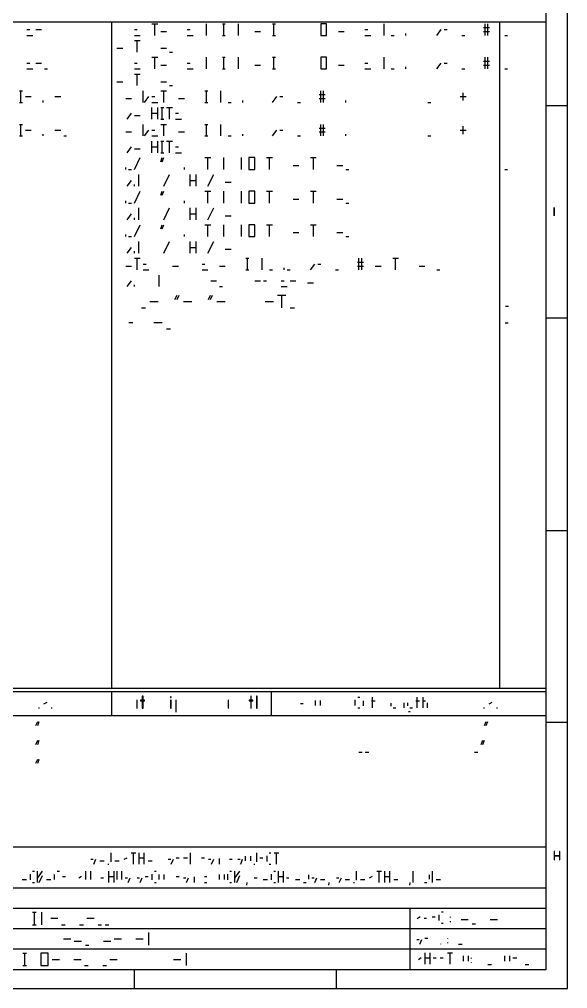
# Model space of a CAD drawing. Header units: millimetres. Extents: x 43 to 1147, y 31 to 811.
# Drawn here: x 903.7 to 1146.6, y 31 to 461 of the extents above; entities that cross this region are included whole.
import ezdxf

# ---------------------------------------------------------------- set-up
doc = ezdxf.new("R2010")
doc.units = ezdxf.units.MM
doc.layers.add('LINES', color=7, linetype='Continuous')
doc.layers.add('RECTANGLES', color=3, linetype='Continuous')

msp = doc.modelspace()

# ---------------------------------------------------------------- linework, layer by layer
at = {"layer": 'LINES'}
for p, q in [((820.36, 459.88), (1137.16, 459.88)), ((907, 456.4), (908.32, 456.4)), ((910.96, 456.4), (913.48, 456.4)), ((944.68, 164.32), (944.68, 459.88)), ((954.64, 456.4), (955.96, 456.4)), ((962.44, 459.04), (965.08, 459.04)), ((963.76, 453.88), (963.76, 459.04)), ((978.04, 456.4), (979.36, 456.4)), ((986.56, 453.88), (986.56, 459.04)), ((993.64, 459.04), (994.96, 459.04)), ((994.36, 453.88), (994.36, 459.04)), ((1000.84, 453.88), (1000.84, 459.04)), ((1015.84, 459.04), (1017.16, 459.04)), ((1016.44, 453.88), (1016.44, 459.04)), ((1056.76, 456.4), (1058.08, 456.4)), ((1065.28, 453.88), (1065.28, 459.04)), ((1088.68, 453.88), (1090.6, 456.4)), ((1091.92, 456.4), (1093.24, 456.4)), ((1109.44, 457.36), (1112.08, 457.36)), ((1110.16, 453.88), (1110.16, 459.04)), ((1111.36, 453.88), (1111.36, 459.04)), ((1116.64, 164.32), (1116.64, 459.88)), ((907, 453.88), (909.64, 453.88)), ((954.64, 453.88), (957.28, 453.88)), ((954.64, 451.6), (957.28, 451.6)), ((955.96, 446.44), (955.96, 451.6)), ((966.4, 455.56), (968.92, 455.56)), ((978.04, 453.88), (980.68, 453.88)), ((993.64, 453.88), (994.96, 453.88)), ((1008.04, 455.56), (1010.56, 455.56)), ((1015.84, 453.88), (1017.16, 453.88)), ((1045.12, 455.56), (1047.64, 455.56)), ((1056.76, 453.88), (1059.4, 453.88)), ((1068.52, 453.88), (1069.84, 453.88)), ((1075, 453.88), (1075, 454.72)), ((1099.72, 453.88), (1101.04, 453.88)), ((1109.44, 455.56), (1112.08, 455.56)), ((1118.8, 453.88), (1120, 453.88)), ((946.84, 448.12), (949.48, 448.12)), ((966.4, 448.12), (968.92, 448.12)), ((962.44, 444.16), (965.08, 444.16)), ((963.76, 439), (963.76, 444.16)), ((970.24, 446.44), (971.56, 446.44)), ((986.56, 439), (986.56, 444.16)), ((993.64, 444.16), (994.96, 444.16)), ((994.36, 439), (994.36, 444.16)), ((1000.84, 439), (1000.84, 444.16)), ((1015.84, 444.16), (1017.16, 444.16)), ((1016.44, 439), (1016.44, 444.16)), ((1065.28, 439), (1065.28, 444.16)), ((1110.16, 439), (1110.16, 444.16)), ((1111.36, 439), (1111.36, 444.16)), ((907, 441.52), (908.32, 441.52)), ((907, 439), (909.64, 439)), ((910.96, 441.52), (913.48, 441.52)), ((914.8, 439), (916.12, 439)), ((954.64, 441.52), (955.96, 441.52)), ((954.64, 439), (957.28, 439)), ((966.4, 440.68), (968.92, 440.68)), ((978.04, 441.52), (979.36, 441.52)), ((978.04, 439), (980.68, 439)), ((993.64, 439), (994.96, 439)), ((1008.04, 440.68), (1010.56, 440.68)), ((1015.84, 439), (1017.16, 439)), ((1045.12, 440.68), (1047.64, 440.68)), ((1056.76, 441.52), (1058.08, 441.52)), ((1056.76, 439), (1059.4, 439)), ((1068.52, 439), (1069.84, 439)), ((1075, 439), (1075, 439.84)), ((1088.68, 439), (1090.6, 441.52)), ((1091.92, 441.52), (1093.24, 441.52)), ((1099.72, 439), (1101.04, 439)), ((1109.44, 442.48), (1112.08, 442.48)), ((1109.44, 440.68), (1112.08, 440.68)), ((1118.8, 439), (1120, 439)), ((954.64, 436.72), (957.28, 436.72)), ((955.96, 431.56), (955.96, 436.72)), ((946.84, 433.24), (949.48, 433.24)), ((966.4, 433.24), (968.92, 433.24)), ((970.24, 431.56), (971.56, 431.56)), ((903.76, 429.28), (905.08, 429.28)), ((904.36, 424.12), (904.36, 429.28)), ((906.4, 426.76), (908.92, 426.76)), ((919.36, 426.76), (922, 426.76)), ((950.8, 425.8), (953.32, 425.8)), ((958.6, 424.12), (958.6, 429.28)), ((959.2, 424.12), (961.12, 426.76)), ((962.44, 426.76), (963.76, 426.76)), ((966.4, 429.28), (968.92, 429.28)), ((967.72, 424.12), (967.72, 429.28)), ((974.2, 425.8), (976.84, 425.8)), ((985.84, 429.28), (987.16, 429.28)), ((986.56, 424.12), (986.56, 429.28)), ((993.04, 424.12), (993.04, 429.28)), ((1015.84, 424.12), (1017.76, 426.76)), ((1019.08, 426.76), (1020.4, 426.76)), ((1036.6, 427.6), (1039.24, 427.6)), ((1036.6, 425.8), (1039.24, 425.8)), ((1037.32, 424.12), (1037.32, 429.28)), ((1038.52, 424.12), (1038.52, 429.28)), ((1099, 426.76), (1101.64, 426.76)), ((1100.32, 424.96), (1100.32, 428.44)), ((903.76, 424.12), (905.08, 424.12)), ((914.2, 424.12), (914.2, 424.96)), ((962.44, 424.12), (965.08, 424.12)), ((962.44, 416.68), (962.44, 421.84)), ((965.08, 416.68), (965.08, 421.84)), ((966.4, 421.84), (967.72, 421.84)), ((967, 416.68), (967, 421.84)), ((968.92, 421.84), (971.56, 421.84)), ((970.24, 416.68), (970.24, 421.84)), ((985.84, 424.12), (987.16, 424.12)), ((996.28, 424.12), (997.6, 424.12)), ((1002.76, 424.12), (1002.76, 424.96)), ((1026.88, 424.12), (1028.2, 424.12)), ((1048.36, 424.12), (1048.36, 424.96)), ((1084.72, 424.12), (1086.04, 424.12)), ((1137.16, 422.8), (1146.64, 422.8)), ((951.4, 416.68), (953.32, 419.32)), ((954.64, 418.36), (957.28, 418.36)), ((962.44, 419.32), (965.08, 419.32)), ((972.88, 419.32), (974.2, 419.32)), ((903.76, 414.4), (905.08, 414.4)), ((904.36, 409.24), (904.36, 414.4)), ((958.6, 409.24), (958.6, 414.4)), ((966.4, 416.68), (967.72, 416.68)), ((966.4, 414.4), (968.92, 414.4)), ((967.72, 409.24), (967.72, 414.4)), ((972.88, 416.68), (975.52, 416.68)), ((985.84, 414.4), (987.16, 414.4)), ((986.56, 409.24), (986.56, 414.4)), ((993.04, 409.24), (993.04, 414.4)), ((1037.32, 409.24), (1037.32, 414.4)), ((1038.52, 409.24), (1038.52, 414.4)), ((1100.32, 410.08), (1100.32, 413.56)), ((903.76, 409.24), (905.08, 409.24)), ((906.4, 411.88), (908.92, 411.88)), ((914.2, 409.24), (914.2, 410.08)), ((919.36, 411.88), (922, 411.88)), ((923.32, 409.24), (924.52, 409.24)), ((950.8, 411.04), (953.32, 411.04)), ((959.2, 409.24), (961.12, 411.88)), ((962.44, 411.88), (963.76, 411.88)), ((962.44, 409.24), (965.08, 409.24)), ((974.2, 411.04), (976.84, 411.04)), ((985.84, 409.24), (987.16, 409.24)), ((996.28, 409.24), (997.6, 409.24)), ((1002.76, 409.24), (1002.76, 410.08)), ((1015.84, 409.24), (1017.76, 411.88)), ((1019.08, 411.88), (1020.4, 411.88)), ((1026.88, 409.24), (1028.2, 409.24)), ((1036.6, 412.72), (1039.24, 412.72)), ((1036.6, 411.04), (1039.24, 411.04)), ((1048.36, 409.24), (1048.36, 410.08)), ((1084.72, 409.24), (1086.04, 409.24)), ((1099, 411.88), (1101.64, 411.88)), ((951.4, 401.8), (953.32, 404.44)), ((962.44, 401.8), (962.44, 406.96)), ((962.44, 404.44), (965.08, 404.44)), ((965.08, 401.8), (965.08, 406.96)), ((966.4, 406.96), (967.72, 406.96)), ((967, 401.8), (967, 406.96)), ((968.92, 406.96), (971.56, 406.96)), ((970.24, 401.8), (970.24, 406.96)), ((972.88, 404.44), (974.2, 404.44)), ((954.64, 403.6), (957.28, 403.6)), ((966.4, 401.8), (967.72, 401.8)), ((972.88, 401.8), (975.52, 401.8)), ((954.64, 394.36), (957.28, 399.64)), ((966.4, 397.84), (967, 399.64)), ((967, 397.84), (967.72, 399.64)), ((985.84, 399.64), (988.48, 399.64)), ((987.16, 394.36), (987.16, 399.64)), ((994.36, 394.36), (994.36, 399.64)), ((1002.16, 394.36), (1002.16, 399.64)), ((1013.2, 399.64), (1015.84, 399.64)), ((1014.52, 394.36), (1014.52, 399.64)), ((1024.96, 396.16), (1027.48, 396.16)), ((1032.76, 399.64), (1035.28, 399.64)), ((1033.96, 394.36), (1033.96, 399.64)), ((1044.4, 396.16), (1047.04, 396.16)), ((950.8, 394.36), (950.8, 395.2)), ((952.12, 394.36), (953.32, 394.36)), ((956.56, 386.92), (956.56, 392.2)), ((967.72, 386.92), (970.24, 392.2)), ((976.84, 394.36), (976.84, 395.2)), ((979.36, 386.92), (979.36, 392.2)), ((982, 386.92), (982, 392.2)), ((987.16, 386.92), (989.8, 392.2)), ((1048.36, 394.36), (1049.68, 394.36)), ((1118.8, 394.36), (1120, 394.36)), ((951.4, 386.92), (953.32, 389.56)), ((954.64, 386.92), (954.64, 387.76)), ((979.36, 389.56), (982, 389.56)), ((994.96, 388.72), (997.6, 388.72)), ((954.64, 379.48), (957.28, 384.76)), ((966.4, 382.96), (967, 384.76)), ((967, 382.96), (967.72, 384.76)), ((985.84, 384.76), (988.48, 384.76)), ((987.16, 379.48), (987.16, 384.76)), ((994.36, 379.48), (994.36, 384.76)), ((1002.16, 379.48), (1002.16, 384.76)), ((1013.2, 384.76), (1015.84, 384.76)), ((1014.52, 379.48), (1014.52, 384.76)), ((1032.76, 384.76), (1035.28, 384.76)), ((1033.96, 379.48), (1033.96, 384.76)), ((950.8, 379.48), (950.8, 380.44)), ((952.12, 379.48), (953.32, 379.48)), ((976.84, 379.48), (976.84, 380.44)), ((1024.96, 381.28), (1027.48, 381.28)), ((1044.4, 381.28), (1047.04, 381.28)), ((1048.36, 379.48), (1049.68, 379.48)), ((951.4, 372.04), (953.32, 374.68)), ((956.56, 372.04), (956.56, 377.32)), ((967.72, 372.04), (970.24, 377.32)), ((979.36, 372.04), (979.36, 377.32)), ((979.36, 374.68), (982, 374.68)), ((982, 372.04), (982, 377.32)), ((987.16, 372.04), (989.8, 377.32)), ((1140.64, 373.84), (1140.64, 377.56)), ((1140.88, 373.96), (1140.88, 377.44)), ((954.64, 372.04), (954.64, 373)), ((954.64, 364.6), (957.28, 369.88)), ((966.4, 368.08), (967, 369.88)), ((967, 368.08), (967.72, 369.88)), ((985.84, 369.88), (988.48, 369.88)), ((987.16, 364.6), (987.16, 369.88)), ((994.36, 364.6), (994.36, 369.88)), ((994.96, 373.84), (997.6, 373.84)), ((1002.16, 364.6), (1002.16, 369.88)), ((1013.2, 369.88), (1015.84, 369.88)), ((1014.52, 364.6), (1014.52, 369.88)), ((1032.76, 369.88), (1035.28, 369.88)), ((1033.96, 364.6), (1033.96, 369.88)), ((950.8, 364.6), (950.8, 365.56)), ((976.84, 364.6), (976.84, 365.56)), ((1024.96, 366.4), (1027.48, 366.4)), ((1044.4, 366.4), (1047.04, 366.4)), ((952.12, 364.6), (953.32, 364.6)), ((956.56, 357.28), (956.56, 362.44)), ((967.72, 357.28), (970.24, 362.44)), ((979.36, 357.28), (979.36, 362.44)), ((982, 357.28), (982, 362.44)), ((987.16, 357.28), (989.8, 362.44)), ((1048.36, 364.6), (1049.68, 364.6)), ((951.4, 357.28), (953.32, 359.8)), ((954.64, 357.28), (954.64, 358.12)), ((979.36, 359.8), (982, 359.8)), ((994.96, 358.96), (997.6, 358.96)), ((954.64, 355), (957.28, 355)), ((955.96, 349.84), (955.96, 355)), ((1004.08, 355), (1005.4, 355)), ((1004.8, 349.84), (1004.8, 355)), ((1011.28, 349.84), (1011.28, 355)), ((1053.52, 353.2), (1056.16, 353.2)), ((1054.12, 349.84), (1054.12, 355)), ((1055.44, 349.84), (1055.44, 355)), ((1069.12, 355), (1071.76, 355)), ((1070.44, 349.84), (1070.44, 355)), ((950.8, 351.52), (953.32, 351.52)), ((958.6, 352.36), (959.92, 352.36)), ((958.6, 349.84), (961.12, 349.84)), ((971.56, 351.52), (974.2, 351.52)), ((984.64, 352.36), (985.84, 352.36)), ((984.64, 349.84), (987.16, 349.84)), ((992.44, 351.52), (994.96, 351.52)), ((1004.08, 349.84), (1005.4, 349.84)), ((1014.52, 349.84), (1015.84, 349.84)), ((1021, 349.84), (1021, 350.68)), ((1022.32, 349.84), (1023.64, 349.84)), ((1032.76, 349.84), (1034.68, 352.36)), ((1036, 352.36), (1037.32, 352.36)), ((1043.8, 349.84), (1045.12, 349.84)), ((1053.52, 351.52), (1056.16, 351.52)), ((1061.32, 351.52), (1063.96, 351.52)), ((1080.88, 351.52), (1083.4, 351.52)), ((1088.68, 349.84), (1090, 349.84)), ((951.4, 342.4), (953.32, 344.92)), ((965.68, 342.4), (965.68, 347.56)), ((988.48, 344.92), (991.12, 344.92)), ((1008.04, 344.92), (1010.56, 344.92)), ((1011.88, 344.92), (1013.2, 344.92)), ((1019.68, 344.92), (1021, 344.92)), ((1023.64, 344.92), (1026.16, 344.92)), ((1031.44, 344.08), (1033.96, 344.08)), ((954.64, 342.4), (954.64, 343.24)), ((992.44, 342.4), (993.64, 342.4)), ((1019.68, 342.4), (1022.32, 342.4)), ((961.48, 335.8), (965.2, 335.8)), ((972.64, 336.76), (973.6, 338.56)), ((973.6, 336.76), (974.44, 338.56)), ((976.36, 335.8), (980.08, 335.8)), ((987.52, 336.76), (988.36, 338.56)), ((988.36, 336.76), (989.32, 338.56)), ((991.24, 335.8), (994.96, 335.8)), ((1012.6, 335.8), (1016.32, 335.8)), ((1018.12, 338.56), (1021.84, 338.56)), ((1020.04, 333.04), (1020.04, 338.56)), ((957.76, 333.04), (959.56, 333.04)), ((1023.76, 333.04), (1025.56, 333.04)), ((1119.16, 333.76), (1120.48, 333.76)), ((1137.16, 328.6), (1146.64, 328.6)), ((952.24, 326.56), (954.04, 326.56)), ((963.28, 326.56), (967, 326.56)), ((968.92, 323.68), (970.72, 323.68)), ((1118.92, 326.32), (1120.24, 326.32)), ((1137.16, 234.28), (1146.64, 234.28)), ((820.36, 164.32), (1137.16, 164.32)), ((820.36, 162.76), (1137.16, 162.76)), ((944.68, 152.2), (944.68, 162.76)), ((1015.48, 152.2), (1015.48, 162.76)), ((1053.64, 160.24), (1054.6, 160.24)), ((1060.24, 155.56), (1060.24, 160.24)), ((1079.92, 155.56), (1079.92, 160.24)), ((1082.56, 155.56), (1082.56, 160.24)), ((912.4, 155.32), (912.4, 155.68)), ((914.56, 157.36), (916, 158.08)), ((918.04, 155.32), (918.04, 155.68)), ((1028.32, 157.48), (1029.4, 157.48)), ((1034.92, 156.64), (1034.92, 158.8)), ((1037.08, 156.64), (1037.08, 158.8)), ((1052.44, 156.64), (1052.44, 159.04)), ((1053.64, 155.56), (1054.6, 155.56)), ((1056.16, 156.4), (1056.16, 158.68)), ((1059.76, 158.68), (1061.32, 158.68)), ((1068.52, 156.28), (1068.52, 157.6)), ((1069.36, 155.56), (1070.56, 155.56)), ((1074.28, 155.56), (1074.28, 157.72)), ((1075.84, 156.4), (1075.84, 157.72)), ((1076.68, 155.56), (1077.88, 155.56)), ((1079.44, 158.68), (1081, 158.68)), ((1082.56, 158.68), (1083.64, 158.68)), ((1084.6, 155.56), (1084.6, 157.72)), ((1109.68, 155.32), (1109.68, 155.68)), ((1111.84, 157.36), (1113.28, 158.08)), ((1115.44, 155.32), (1115.44, 155.68)), ((820.36, 152.2), (1137.16, 152.2)), ((1076.08, 154), (1076.92, 154)), ((910.96, 147.76), (911.8, 149.44)), ((911.8, 147.76), (912.52, 149.44)), ((1109.8, 147.76), (1110.52, 149.44)), ((1110.52, 147.76), (1111.36, 149.44)), ((1137.16, 149.2), (1146.64, 149.2)), ((910.96, 139.36), (911.8, 141.16)), ((911.8, 139.36), (912.52, 141.16)), ((1108.36, 139.36), (1109.08, 141.16)), ((1109.08, 139.36), (1109.8, 141.16)), ((1054.12, 135.88), (1055.56, 135.88)), ((1057, 135.88), (1058.56, 135.88)), ((1105.36, 135.88), (1106.8, 135.88)), ((910.96, 131.08), (911.8, 132.76)), ((911.8, 131.08), (912.52, 132.76)), ((52.24, 93.88), (1137.16, 93.88)), ((944.32, 87.28), (944.32, 91.24)), ((953.2, 91.24), (955.36, 91.24)), ((954.28, 86.2), (954.28, 91.24)), ((956.8, 86.2), (956.8, 91.24)), ((958.96, 86.2), (958.96, 91.24)), ((979.48, 86.2), (979.48, 91.24)), ((1008.88, 87.28), (1008.88, 91.24)), ((1014.4, 91.24), (1015.12, 91.24)), ((1016.56, 91.24), (1018.72, 91.24)), ((1017.64, 86.2), (1017.64, 91.24)), ((935.32, 88.48), (936.4, 88.48)), ((936.64, 86.2), (937.6, 88.48)), ((939.28, 87.64), (941.2, 87.64)), ((942.88, 86.2), (943.36, 86.2)), ((946, 87.64), (947.92, 87.64)), ((950.08, 88.36), (951.4, 89.08)), ((956.8, 88.96), (958.96, 88.96)), ((960.76, 87.64), (962.56, 87.64)), ((969.64, 88.48), (970.84, 88.48)), ((970.96, 86.2), (971.92, 88.48)), ((973.24, 88.96), (974.56, 88.96)), ((976.36, 88.96), (978.16, 88.96)), ((984.4, 88.96), (985.72, 88.96)), ((987.52, 88.48), (988.6, 88.48)), ((988.84, 86.2), (989.8, 88.48)), ((992.44, 86.2), (992.44, 88.72)), ((996.88, 88.48), (997.96, 88.48)), ((1000.48, 88.48), (1001.56, 88.48)), ((1001.8, 86.2), (1002.64, 88.48)), ((1003.96, 87.64), (1003.96, 89.8)), ((1006.24, 87.64), (1006.24, 89.8)), ((1007.56, 86.2), (1008.04, 86.2)), ((1010.32, 88.96), (1011.64, 88.96)), ((1013.44, 87.4), (1013.44, 89.92)), ((1014.4, 86.2), (1015.12, 86.2)), ((1140.88, 90.04), (1143.04, 90.04)), ((1140.88, 89.92), (1143.04, 89.92)), ((908.56, 79.24), (908.56, 81.76)), ((909.52, 83.08), (910.36, 83.08)), ((911.68, 78.04), (911.68, 83.08)), ((911.68, 79.96), (913.96, 83.08)), ((920.44, 83.08), (921.52, 83.08)), ((933.16, 79.36), (933.16, 83.08)), ((935.32, 79.36), (935.32, 83.08)), ((943.36, 78.04), (943.36, 83.08)), ((945.64, 78.04), (945.64, 83.08)), ((946.96, 79.36), (946.96, 83.08)), ((949.12, 79.36), (949.12, 83.08)), ((962.56, 79.24), (962.56, 81.76)), ((963.52, 83.08), (964.36, 83.08)), ((996.04, 79.24), (996.04, 81.76)), ((997, 83.08), (997.72, 83.08)), ((999.16, 78.04), (999.16, 83.08)), ((999.16, 79.96), (1001.32, 83.08)), ((1015.36, 79.24), (1015.36, 81.76)), ((1016.44, 83.08), (1017.16, 83.08)), ((1018.48, 78.04), (1018.48, 83.08)), ((1020.76, 78.04), (1020.76, 83.08)), ((1053.04, 79.12), (1053.04, 83.08)), ((1062.04, 83.08), (1064.2, 83.08)), ((1063.12, 78.04), (1063.12, 83.08)), ((1065.64, 78.04), (1065.64, 83.08)), ((1067.8, 78.04), (1067.8, 83.08)), ((1078.24, 78.04), (1078.24, 83.08)), ((1086.76, 78.04), (1086.76, 83.08)), ((904.96, 79.36), (906.88, 79.36)), ((909.52, 78.04), (910.36, 78.04)), ((912.52, 78.04), (913.96, 81.16)), ((915.64, 79.36), (917.56, 79.36)), ((919.24, 79.36), (919.24, 81.64)), ((922.84, 80.8), (924.16, 80.8)), ((930.04, 80.08), (931.24, 80.92)), ((939.76, 80.2), (940.96, 80.2)), ((943.36, 80.8), (945.64, 80.8)), ((950.56, 80.2), (951.64, 80.2)), ((951.88, 78.04), (952.72, 80.2)), ((955.84, 80.2), (956.92, 80.2)), ((957.16, 78.04), (958.12, 80.2)), ((959.44, 80.8), (960.76, 80.8)), ((963.52, 78.04), (964.36, 78.04)), ((965.68, 79.36), (965.68, 81.64)), ((967.84, 79.36), (967.84, 81.64)), ((973.24, 80.8), (974.56, 80.8)), ((976.36, 80.2), (977.44, 80.2)), ((977.68, 78.04), (978.64, 80.2)), ((981.28, 78.04), (981.28, 80.56)), ((985.72, 80.8), (986.8, 80.8)), ((985.72, 78.04), (986.8, 78.04)), ((992.44, 79.36), (992.44, 81.64)), ((994.6, 79.36), (994.6, 81.64)), ((997, 78.04), (997.72, 78.04)), ((1000, 78.04), (1001.32, 81.16)), ((1004.44, 76.96), (1004.68, 78.04)), ((1007.8, 80.2), (1009, 80.2)), ((1011.76, 79.36), (1013.68, 79.36)), ((1016.44, 78.04), (1017.16, 78.04)), ((1018.48, 80.8), (1020.76, 80.8)), ((1022.08, 80.2), (1023.16, 80.2)), ((1026.04, 79.36), (1027.96, 79.36)), ((1029.64, 78.04), (1030.72, 78.04)), ((1031.92, 79.6), (1031.92, 81.52)), ((1033.24, 80.2), (1034.32, 80.2)), ((1034.56, 78.04), (1035.52, 80.2)), ((1037.2, 79.36), (1039.12, 79.36)), ((1040.8, 76.96), (1041.04, 78.04)), ((1044.16, 80.2), (1045.24, 80.2)), ((1045.48, 78.04), (1046.44, 80.2)), ((1048.12, 79.36), (1050.04, 79.36)), ((1051.72, 78.04), (1052.2, 78.04)), ((1054.84, 79.36), (1056.76, 79.36)), ((1058.92, 80.08), (1060.24, 80.92)), ((1065.64, 80.8), (1067.8, 80.8)), ((1069.6, 79.36), (1071.4, 79.36)), ((1076.68, 76.96), (1076.92, 78.04)), ((1083.16, 78.04), (1084.24, 78.04)), ((1085.44, 79.6), (1085.44, 81.52)), ((1088.44, 79.36), (1090.36, 79.36)), ((820.36, 75.76), (1137.16, 75.76)), ((820.36, 66.76), (1137.16, 66.76)), ((909.52, 64.96), (911.08, 64.96)), ((910.36, 59.32), (910.36, 64.96)), ((913.6, 59.32), (913.6, 64.96)), ((1076.92, 39.52), (1076.92, 66.76)), ((1090.72, 65.08), (1091.44, 65.08)), ((917.56, 62.2), (920.8, 62.2)), ((933.64, 62.2), (936.88, 62.2)), ((1079.92, 62.08), (1081.24, 62.92)), ((1083.04, 62.2), (1084.12, 62.2)), ((1086.64, 62.8), (1087.96, 62.8)), ((1089.76, 61.24), (1089.76, 63.76)), ((1094.68, 62.56), (1094.68, 62.8)), ((1094.68, 60.52), (1094.68, 60.88)), ((1099.48, 61.6), (1102.6, 61.6)), ((1112.32, 61.6), (1115.56, 61.6)), ((820.36, 57.64), (1137.16, 57.64)), ((909.52, 59.32), (911.08, 59.32)), ((922.36, 59.32), (924.04, 59.32)), ((930.4, 59.32), (932.08, 59.32)), ((938.56, 59.32), (940.12, 59.32)), ((941.68, 59.32), (943.36, 59.32)), ((1090.72, 60.04), (1091.44, 60.04)), ((1104.28, 59.8), (1105.84, 59.8)), ((923.2, 53.08), (926.44, 53.08)), ((928, 52.12), (931.24, 52.12)), ((940.96, 52.12), (944.2, 52.12)), ((945.76, 53.08), (949, 53.08)), ((955.36, 53.08), (958.6, 53.08)), ((961, 50.32), (961, 55.84)), ((1079.8, 52.84), (1080.88, 52.84)), ((1081.12, 50.68), (1082.08, 52.84)), ((1083.4, 53.44), (1084.72, 53.44)), ((1093.6, 53.2), (1093.6, 53.44)), ((820.36, 48.64), (1137.16, 48.64)), ((932.92, 50.32), (934.48, 50.32)), ((1090.48, 50.68), (1090.48, 50.92)), ((1093.6, 51.16), (1093.6, 51.52)), ((1098.28, 50.68), (1099.96, 50.68)), ((905.2, 46.72), (906.88, 46.72)), ((906.04, 41.2), (906.04, 46.72)), ((918.16, 43.96), (921.4, 43.96)), ((927.76, 43.96), (931, 43.96)), ((943.84, 43.96), (947.08, 43.96)), ((972.04, 43.96), (975.28, 43.96)), ((977.68, 41.2), (977.68, 46.72)), ((1080.52, 43.96), (1081.72, 44.8)), ((1083.52, 41.8), (1083.52, 46.84)), ((1083.52, 44.68), (1085.8, 44.68)), ((1085.8, 41.8), (1085.8, 46.84)), ((1087.12, 44.68), (1088.44, 44.68)), ((1090.24, 44.68), (1091.56, 44.68)), ((1093.36, 46.84), (1095.64, 46.84)), ((1094.56, 41.8), (1094.56, 46.84)), ((1100.56, 43.24), (1100.56, 45.52)), ((1102.72, 43.24), (1102.72, 45.52)), ((1104.04, 44.32), (1104.04, 44.68)), ((1118.8, 43.24), (1118.8, 45.52)), ((1121.08, 43.24), (1121.08, 45.52)), ((1122.4, 44.68), (1124.2, 44.68)), ((905.2, 41.2), (906.88, 41.2)), ((932.56, 41.2), (934.24, 41.2)), ((940.72, 41.2), (942.28, 41.2)), ((954.76, 31), (954.76, 39.52)), ((1044.16, 31), (1044.16, 39.52)), ((1104.04, 42.4), (1104.04, 42.64)), ((1111.36, 41.68), (1112.92, 41.68)), ((1127.8, 41.68), (1129.48, 41.68))]:
    msp.add_line(p, q, dxfattribs=at)
at = {"layer": 'RECTANGLES'}
for p, q in [((1146.64, 31), (1146.64, 811.36)), ((1137.16, 39.52), (1137.16, 802.72)), ((1039.84, 459.04), (1037.32, 459.04)), ((1037.32, 459.04), (1037.32, 453.88)), ((1039.84, 453.88), (1039.84, 459.04)), ((1037.32, 453.88), (1039.84, 453.88)), ((1039.84, 444.16), (1037.32, 444.16)), ((1037.32, 444.16), (1037.32, 439)), ((1039.84, 439), (1039.84, 444.16)), ((1037.32, 439), (1039.84, 439)), ((1008.04, 399.64), (1005.4, 399.64)), ((1005.4, 399.64), (1005.4, 394.36)), ((1008.04, 394.36), (1008.04, 399.64)), ((1005.4, 394.36), (1008.04, 394.36)), ((1008.04, 384.76), (1005.4, 384.76)), ((1005.4, 384.76), (1005.4, 379.48)), ((1008.04, 379.48), (1008.04, 384.76)), ((1005.4, 379.48), (1008.04, 379.48)), ((1008.04, 369.88), (1005.4, 369.88)), ((1005.4, 369.88), (1005.4, 364.6)), ((1008.04, 364.6), (1008.04, 369.88)), ((1005.4, 364.6), (1008.04, 364.6)), ((958.48, 160.72), (958.12, 160.72)), ((958.12, 160.72), (958.12, 155.44)), ((958.48, 155.44), (958.48, 160.72)), ((970.96, 160.48), (970.72, 160.48)), ((970.72, 160.48), (970.72, 160.12)), ((970.72, 160.12), (970.96, 160.12)), ((970.96, 160.12), (970.96, 160.48)), ((1006.48, 160.72), (1006.24, 160.72)), ((1006.24, 160.72), (1006.24, 155.44)), ((1006.48, 155.44), (1006.48, 160.72)), ((1009, 160.72), (1008.76, 160.72)), ((1008.76, 160.72), (1008.76, 155.44)), ((1009, 155.44), (1009, 160.72)), ((955.96, 158.92), (955.72, 158.92)), ((955.72, 158.92), (955.72, 155.44)), ((955.72, 155.44), (955.96, 155.44)), ((955.96, 155.44), (955.96, 158.92)), ((959.2, 158.92), (957.4, 158.92)), ((957.4, 158.92), (957.4, 158.68)), ((957.4, 158.68), (959.2, 158.68)), ((958.12, 155.44), (958.48, 155.44)), ((959.2, 158.68), (959.2, 158.92)), ((970.96, 158.92), (970.72, 158.92)), ((970.72, 158.92), (970.72, 155.44)), ((970.72, 155.44), (970.96, 155.44)), ((970.96, 155.44), (970.96, 158.92)), ((973.24, 158.92), (973, 158.92)), ((973, 158.92), (973, 153.76)), ((973.24, 153.76), (973.24, 158.92)), ((996.4, 158.92), (996.16, 158.92)), ((996.16, 158.92), (996.16, 155.44)), ((996.16, 155.44), (996.4, 155.44)), ((996.4, 155.44), (996.4, 158.92)), ((1007.2, 158.92), (1005.52, 158.92)), ((1005.52, 158.92), (1005.52, 158.68)), ((1005.52, 158.68), (1007.2, 158.68)), ((1006.24, 155.44), (1006.48, 155.44)), ((1007.2, 158.68), (1007.2, 158.92)), ((1008.76, 155.44), (1009, 155.44)), ((973, 153.76), (973.24, 153.76)), ((1140.88, 91.84), (1140.64, 91.84)), ((1140.64, 91.84), (1140.64, 88.12)), ((1140.88, 88.12), (1140.88, 91.84)), ((1143.16, 91.84), (1143.04, 91.84)), ((1143.04, 91.84), (1143.04, 88.12)), ((1143.16, 88.12), (1143.16, 91.84)), ((1140.64, 88.12), (1140.88, 88.12)), ((1143.04, 88.12), (1143.16, 88.12)), ((916.48, 46.72), (913.24, 46.72)), ((913.24, 46.72), (913.24, 41.2)), ((916.48, 41.2), (916.48, 46.72)), ((52.24, 39.52), (1137.16, 39.52)), ((913.24, 41.2), (916.48, 41.2)), ((42.88, 31), (1146.64, 31))]:
    msp.add_line(p, q, dxfattribs=at)

doc.saveas('drawing.dxf')
